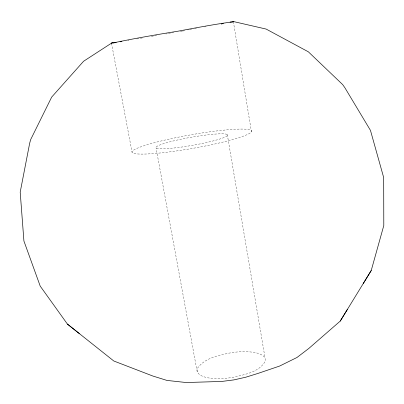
<?xml version="1.0" encoding="UTF-8"?>
<svg xmlns="http://www.w3.org/2000/svg" width="404" height="404" viewBox="0 0 404 404"><rect width="100%" height="100%" fill="white"/><g stroke="black" fill="none" stroke-linecap="round" stroke-linejoin="round"><path stroke-width="0.3" stroke-dasharray="2.02 1.52" d="M197.182 371.761L197.349 368.478C204.293 358.282 217.812 355.53 229.159 353.116C237.037 351.682 245.218 351.031 253.146 352.308C257.5 352.849 262.115 354.101 264.994 357.641L265.489 360.828C259.519 372.155 244.768 374.503 233.416 377.265C225.078 378.664 216.468 379.326 208.1 377.846C203.995 377.048 199.263 375.781 197.182 371.761L156.04 147.808M127.911 40.642L128.992 40.35M142.324 37.931L136.542 39.016M182.719 31.093L185.618 30.34M156.702 35.385L151.298 36.537M168.392 33.572L173.811 32.33M187.355 29.886L189.183 29.633M189.789 29.548L191.612 29.295M194.652 28.871L196.475 28.618M180.341 31.421L182.123 31.174M165.933 33.981L167.17 33.81M204.778 26.922L205.954 26.76M111.504 43.279L132.073 152.268M227.29 134.527L264.994 357.641M233.381 21.755L251.445 131.85A60.752 6.828 -10 0 1 157.308 153.257A60.752 6.828 -10 0 1 166.827 139.643A60.752 6.828 -10 0 1 251.445 131.85M170.387 148.359A36.4 4.085 -10 0 0 227.422 135.587A36.4 4.085 -10 0 0 177.629 139.961A36.4 4.085 -10 0 0 170.387 148.359"/><path stroke-width="0.61" d="M363.327 283.421L371.22 270.534L383.8 225.513L383.684 177.568L370.453 130.366L344.87 87.718L342.673 84.598L308.358 51.818L266.13 29.068L233.108 21.468L233.068 21.907L230.083 22.099M112.857 42.981L112.019 42.819L83.588 61.257L51.687 97.076L30.654 139.612L29.659 143.299L20.2 192.127L23.912 241.006L40.203 286.098L67.423 324.104L113.787 360.989L152.778 376.003L166.953 380.422L186.194 382.532L221.756 381.442L233.886 379.906L245.804 377.2L257.924 373.437L279.598 366.064L296.95 357.5L308.762 348.5L340.269 321.054L347.374 309.444M340.269 321.054L371.22 270.534M112.019 42.819L111.504 43.279L113.054 42.531L113.933 42.753C135.143 38.319 156.686 34.648 178.159 31.169C196.48 27.724 215.11 24.164 233.381 21.755L233.108 21.468M113.277 43.061L116.175 42.314M221.357 24.058L223.356 23.376M120.089 41.804L121.831 41.274M67.423 324.104L79.245 333.517"/></g></svg>
